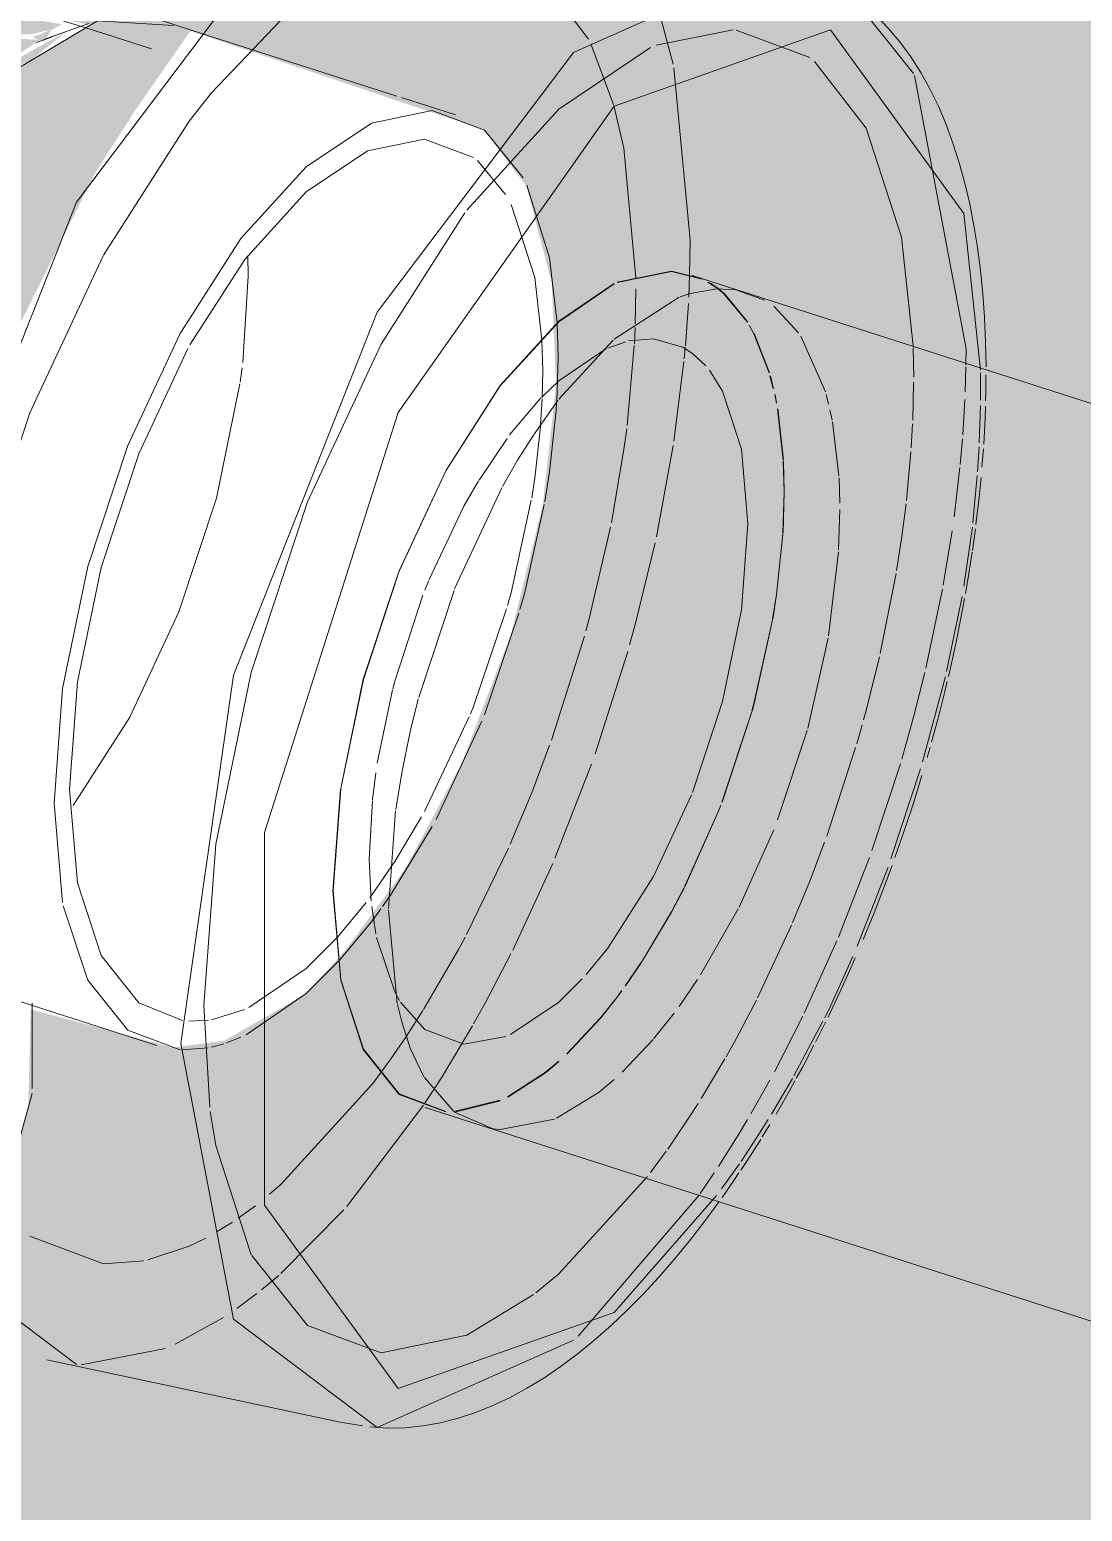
# Model space of a CAD drawing. Header units: metres. Extents: x 1.1 to 88.1, y -3.7 to 23.8.
# Drawn here: x 84.1456 to 84.1915, y 11.6164 to 11.681 of the extents above; entities that cross this region are included whole.
import ezdxf

# ---------------------------------------------------------------- set-up
doc = ezdxf.new("R2010")
doc.units = ezdxf.units.M
doc.layers.add('A-FLOR', color=7, linetype='Continuous', lineweight=9, true_color=0x007f00)
doc.layers.add('P-PIPE', color=7, linetype='Continuous', lineweight=5)
doc.layers.add('P-SANR-FIXT', color=7, linetype='Continuous', lineweight=5)

# ---------------------------------------------------------------- blocks, each defined once
blk = doc.blocks.new('USO_ESG_Sifão de Uso Geral - Sifão para lavatório-4012786-3D_DT_02')
at = {"layer": 'P-SANR-FIXT', "color": 253, "true_color": 0xa6a6a6}
for p, q in [((-2.744108, 11.680591), (-2.746269, 11.683432)), ((-2.732657, 11.682501), (-2.729937, 11.679094)), ((-2.757512, 11.681423), (-2.760538, 11.678254)), ((-2.743011, 11.677736), (-2.744007, 11.680388)), ((-2.741154, 11.680324), (-2.737798, 11.680992)), ((-2.737668, 11.680985), (-2.734462, 11.679787)), ((-2.745406, 11.66829), (-2.742981, 11.669938)), ((-2.739674, 11.669501), (-2.740109, 11.669352)), ((-2.737711, 11.669665), (-2.738504, 11.669707)), ((-2.737187, 11.668263), (-2.738187, 11.669479)), ((-2.738158, 11.669479), (-2.737159, 11.668249)), ((-2.740156, 11.669334), (-2.742984, 11.667512)), ((-2.734944, 11.66779), (-2.736027, 11.668942)), ((-2.743031, 11.66747), (-2.745393, 11.66489)), ((-2.742105, 11.667302), (-2.742071, 11.668012)), ((-2.736886, 11.667761), (-2.736215, 11.666041)), ((-2.733777, 11.665209), (-2.734842, 11.667639)), ((-2.74327, 11.667121), (-2.742483, 11.667401)), ((-2.742422, 11.663747), (-2.742108, 11.667233)), ((-2.739569, 11.666891), (-2.738988, 11.666346)), ((-2.727011, 11.666042), (-2.727012, 11.664857)), ((-2.745439, 11.66483), (-2.746507, 11.663325)), ((-2.727016, 11.664621), (-2.727069, 11.662991)), ((-2.747195, 11.662234), (-2.747851, 11.661093)), ((-2.747887, 11.661028), (-2.749941, 11.65663)), ((-2.749969, 11.656559), (-2.751509, 11.651886)), ((-2.74572, 11.650034), (-2.744285, 11.65456)), ((-2.751529, 11.651813), (-2.751876, 11.650414)), ((-2.752249, 11.648607), (-2.752505, 11.647014)), ((-2.754903, 11.647901), (-2.755234, 11.643457)), ((-2.752515, 11.646943), (-2.752823, 11.642681)), ((-2.749423, 11.641555), (-2.747597, 11.645321)), ((-2.752822, 11.642618), (-2.75244, 11.638553)), ((-2.760619, 11.634027), (-2.760883, 11.638458)), ((-2.752431, 11.638511), (-2.752249, 11.637748)), ((-2.752046, 11.637127), (-2.751326, 11.638245)), ((-2.751876, 11.636601), (-2.751279, 11.635358)), ((-2.75126, 11.635326), (-2.749962, 11.633826)), ((-2.747638, 11.63448), (-2.746001, 11.635537)), ((-2.745983, 11.635534), (-2.747621, 11.634471)), ((-2.745506, 11.633546), (-2.743643, 11.634692)), ((-2.749975, 11.633838), (-2.74795, 11.634332)), ((-2.747953, 11.634313), (-2.749938, 11.63382)), ((-2.747956, 11.633052), (-2.745589, 11.63351)), ((-2.748268, 11.633088), (-2.747966, 11.633052)), ((-2.736646, 11.632891), (-2.737457, 11.631668)), ((-2.737529, 11.631562), (-2.738309, 11.630465)), ((-2.758006, 11.630232), (-2.757512, 11.630653)), ((-2.739289, 11.630187), (-2.744558, 11.624055)), ((-2.759379, 11.629189), (-2.75863, 11.629733)), ((-2.760319, 11.628591), (-2.75963, 11.62902)), ((-2.756352, 11.62452), (-2.758788, 11.627558)), ((-2.760023, 11.624855), (-2.762128, 11.623697)), ((-2.744758, 11.623876), (-2.753315, 11.620065)), ((-2.762553, 11.623517), (-2.766227, 11.622804))]:
    blk.add_line(p, q, dxfattribs=at)
at = {"layer": 'P-SANR-FIXT', "color": 254, "true_color": 0xdfdfdf}
for p, q in [((-2.741036, 11.681818), (-2.740416, 11.679503)), ((-2.742065, 11.668181), (-2.742035, 11.669698)), ((-2.739752, 11.669069), (-2.739881, 11.667225)), ((-2.739995, 11.667165), (-2.739569, 11.666891)), ((-2.739886, 11.667161), (-2.739933, 11.666649)), ((-2.729951, 11.667128), (-2.729929, 11.665848)), ((-2.739945, 11.666531), (-2.74038, 11.663067)), ((-2.727651, 11.666299), (-2.727681, 11.665214)), ((-2.736048, 11.665356), (-2.736193, 11.665917)), ((-2.736177, 11.665911), (-2.736033, 11.665349)), ((-2.72993, 11.665634), (-2.729972, 11.663973)), ((-2.747543, 11.66334), (-2.746177, 11.664951)), ((-2.735913, 11.664725), (-2.735988, 11.665094)), ((-2.735974, 11.665086), (-2.735903, 11.664739)), ((-2.733636, 11.664678), (-2.733744, 11.665093)), ((-2.727695, 11.664882), (-2.727788, 11.663337)), ((-2.735616, 11.662234), (-2.735868, 11.66448)), ((-2.735856, 11.664478), (-2.735605, 11.66223)), ((-2.733483, 11.663972), (-2.733578, 11.664429)), ((-2.733189, 11.66155), (-2.733471, 11.663909)), ((-2.748876, 11.661367), (-2.747657, 11.663187)), ((-2.740409, 11.662875), (-2.741146, 11.658892)), ((-2.727078, 11.662822), (-2.727145, 11.661722)), ((-2.726892, 11.662729), (-2.726952, 11.661935)), ((-2.735578, 11.66085), (-2.735614, 11.662198)), ((-2.733147, 11.660357), (-2.733183, 11.661459)), ((-2.727156, 11.661574), (-2.727349, 11.659503)), ((-2.735636, 11.659052), (-2.735578, 11.66085)), ((-2.733201, 11.658326), (-2.733146, 11.660081)), ((-2.727371, 11.659316), (-2.727736, 11.656742)), ((-2.72724, 11.659244), (-2.72737, 11.658297)), ((-2.733643, 11.654578), (-2.733206, 11.658242)), ((-2.751243, 11.656562), (-2.751081, 11.656964)), ((-2.727815, 11.656288), (-2.728496, 11.653023)), ((-2.742396, 11.653888), (-2.743813, 11.649429)), ((-2.734547, 11.65054), (-2.733659, 11.654482)), ((-2.728547, 11.652811), (-2.729544, 11.649092)), ((-2.753316, 11.649025), (-2.752652, 11.652225)), ((-2.738291, 11.647331), (-2.736992, 11.65127)), ((-2.736983, 11.651267), (-2.738282, 11.647328)), ((-2.735859, 11.646553), (-2.734572, 11.650452)), ((-2.729213, 11.649709), (-2.72934, 11.649273)), ((-2.743968, 11.64899), (-2.745569, 11.644881)), ((-2.729637, 11.648778), (-2.730921, 11.64485)), ((-2.753524, 11.647427), (-2.753379, 11.648602)), ((-2.753661, 11.644849), (-2.753528, 11.647387)), ((-2.737541, 11.642749), (-2.736027, 11.646121)), ((-2.753579, 11.643017), (-2.753661, 11.644849)), ((-2.745667, 11.644649), (-2.74741, 11.640868)), ((-2.731047, 11.644497), (-2.732387, 11.641053)), ((-2.753379, 11.641594), (-2.753555, 11.642782)), ((-2.739219, 11.639799), (-2.737578, 11.642677)), ((-2.742502, 11.639324), (-2.741784, 11.640374)), ((-2.741774, 11.64037), (-2.742492, 11.63932)), ((-2.732477, 11.640541), (-2.732624, 11.640199)), ((-2.740154, 11.638425), (-2.739347, 11.6396)), ((-2.74505, 11.636359), (-2.743597, 11.63791)), ((-2.743585, 11.637906), (-2.745038, 11.636354)), ((-2.741253, 11.637022), (-2.740373, 11.638128)), ((-2.733883, 11.63778), (-2.735147, 11.635391)), ((-2.733772, 11.637739), (-2.734208, 11.636866)), ((-2.752756, 11.636091), (-2.752046, 11.637127)), ((-2.749164, 11.637573), (-2.750521, 11.635313)), ((-2.742637, 11.635556), (-2.741288, 11.636981)), ((-2.753144, 11.63555), (-2.752761, 11.636083)), ((-2.746001, 11.635537), (-2.745406, 11.636033)), ((-2.745406, 11.636016), (-2.745983, 11.635534)), ((-2.750536, 11.635288), (-2.750738, 11.634972)), ((-2.743643, 11.634692), (-2.742984, 11.635239)), ((-2.735207, 11.635284), (-2.736121, 11.63373)), ((-2.751299, 11.634115), (-2.754641, 11.629707)), ((-2.739769, 11.633503), (-2.74065, 11.632206)), ((-2.736266, 11.633494), (-2.736646, 11.632891)), ((-2.736204, 11.633273), (-2.736529, 11.632734)), ((-2.737587, 11.632805), (-2.738444, 11.631442)), ((-2.740714, 11.632116), (-2.7414, 11.631177)), ((-2.738624, 11.631169), (-2.739231, 11.630271)), ((-2.754771, 11.629558), (-2.757512, 11.626785)), ((-2.757611, 11.626697), (-2.758367, 11.626062)), ((-2.758568, 11.625902), (-2.759432, 11.625256))]:
    blk.add_line(p, q, dxfattribs=at)
at = {"layer": 'P-SANR-FIXT', "color": 7, "true_color": 0xf3f3f3}
for p, q in [((-2.7397, 11.670301), (-2.739738, 11.669344)), ((-2.729979, 11.663824), (-2.730038, 11.662776)), ((-2.7278, 11.663171), (-2.727898, 11.662049)), ((-2.73005, 11.662599), (-2.730244, 11.660475)), ((-2.727912, 11.661909), (-2.728164, 11.659766)), ((-2.73026, 11.660338), (-2.730457, 11.658811)), ((-2.728249, 11.659156), (-2.728637, 11.656789)), ((-2.730457, 11.658811), (-2.730671, 11.657429)), ((-2.730695, 11.65729), (-2.731387, 11.65381)), ((-2.728671, 11.656605), (-2.729395, 11.653174)), ((-2.729441, 11.652979), (-2.729937, 11.651025)), ((-2.732173, 11.650698), (-2.732408, 11.649875)), ((-2.729937, 11.651025), (-2.73045, 11.649204)), ((-2.732459, 11.649703), (-2.733721, 11.64585)), ((-2.73051, 11.649004), (-2.731747, 11.645224)), ((-2.731861, 11.644908), (-2.73321, 11.641448)), ((-2.73526, 11.641964), (-2.736736, 11.638798)), ((-2.73328, 11.641282), (-2.734701, 11.638134)), ((-2.734767, 11.637997), (-2.736001, 11.635577)), ((-2.738158, 11.636138), (-2.73919, 11.634409)), ((-2.736201, 11.635208), (-2.737026, 11.633747)), ((-2.750738, 11.634972), (-2.751252, 11.634186)), ((-2.739325, 11.634193), (-2.739769, 11.633503)), ((-2.737175, 11.633491), (-2.737587, 11.632805))]:
    blk.add_line(p, q, dxfattribs=at)
at = {"layer": 'P-SANR-FIXT'}
for p, q in [((-2.576078, 11.617817), (-2.739585, 11.670292)), ((-2.738504, 11.669707), (-2.739674, 11.669501)), ((-2.736435, 11.669213), (-2.737638, 11.669653)), ((-2.746507, 11.663325), (-2.747195, 11.662234)), ((-2.751876, 11.650414), (-2.752249, 11.648607)), ((-2.752249, 11.637748), (-2.751876, 11.636601)), ((-2.751228, 11.634014), (-2.587721, 11.581539)), ((-2.749941, 11.633809), (-2.748268, 11.633088)), ((-2.738519, 11.630181), (-2.742984, 11.625079))]:
    blk.add_line(p, q, dxfattribs=at)
for points in [[(-2.76643, 11.622813, 0), (-2.772958, 11.627744, 0), (-2.775347, 11.640256, 0), (-2.772958, 11.656997, 0), (-2.76643, 11.673481, 0), (-2.757512, 11.685291, 0)], [(-2.744758, 11.680014, 0), (-2.736201, 11.683825, 0), (-2.732657, 11.682501, 0)], [(-2.733446, 11.683018, 0), (-2.73279, 11.682611, 0), (-2.732169, 11.682149, 0), (-2.731585, 11.681635, 0), (-2.731039, 11.681073, 0), (-2.73053, 11.680468, 0), (-2.730058, 11.679822, 0), (-2.729623, 11.679137, 0), (-2.729222, 11.678416, 0), (-2.728854, 11.677661, 0), (-2.728519, 11.676872, 0), (-2.728216, 11.676051, 0), (-2.727943, 11.6752, 0), (-2.7277, 11.674318, 0), (-2.727486, 11.673407, 0), (-2.727301, 11.672467, 0), (-2.727144, 11.671501, 0), (-2.727015, 11.670509, 0), (-2.726914, 11.669491, 0), (-2.72684, 11.66845, 0), (-2.726794, 11.667386, 0), (-2.726775, 11.6663, 0)], [(-2.742984, 11.677673, 0), (-2.73356, 11.680989, 0), (-2.727736, 11.672995, 0), (-2.727012, 11.666164, 0)], [(-2.753315, 11.620065, 0), (-2.759579, 11.624796, 0), (-2.761872, 11.636802, 0), (-2.759579, 11.652865, 0), (-2.753315, 11.668682, 0), (-2.744758, 11.680014, 0)], [(-2.742984, 11.625079, 0), (-2.752408, 11.621762, 0), (-2.758232, 11.629757, 0), (-2.758232, 11.646009, 0), (-2.752408, 11.664311, 0), (-2.742984, 11.677673, 0)], [(-2.738402, 11.629923, 0), (-2.738403, 11.629922, 0), (-2.739049, 11.629046, 0), (-2.739705, 11.628204, 0), (-2.740369, 11.627395, 0), (-2.741043, 11.626622, 0), (-2.741724, 11.625885, 0), (-2.742413, 11.625185, 0), (-2.743109, 11.624524, 0), (-2.743451, 11.624216, 0)], [(-2.753641, 11.620093, 0), (-2.752871, 11.620041, 0), (-2.752097, 11.620056, 0), (-2.751323, 11.620134, 0), (-2.750551, 11.620273, 0), (-2.749786, 11.620469, 0), (-2.749026, 11.620721, 0), (-2.748273, 11.621024, 0), (-2.747528, 11.621377, 0), (-2.746789, 11.621777, 0), (-2.746058, 11.622224, 0), (-2.745334, 11.622714, 0), (-2.744616, 11.623248, 0), (-2.743905, 11.623824, 0), (-2.743451, 11.624216, 0)], [(-2.767726, 11.623019, 0), (-2.754929, 11.620293, 0), (-2.753945, 11.620134, 0)]]:
    blk.add_polyline3d(points, dxfattribs=at)
at = {"layer": 'P-SANR-FIXT', "color": 253, "true_color": 0xa6a6a6}
for points in [[(-2.749412, 11.673129, 0), (-2.745406, 11.677538, 0), (-2.7414, 11.680218, 0)], [(-2.734248, 11.679618, 0), (-2.732003, 11.676706, 0), (-2.730457, 11.671952, 0), (-2.729954, 11.667216, 0)], [(-2.729895, 11.679011, 0), (-2.727644, 11.667088, 0), (-2.72765, 11.666392, 0)], [(-2.760541, 11.678252, 0), (-2.761518, 11.677014, 0), (-2.765251, 11.671175, 0)], [(-2.742038, 11.670179, 0), (-2.742562, 11.675837, 0), (-2.742999, 11.677694, 0)], [(-2.760883, 11.638458, 0), (-2.760356, 11.645495, 0), (-2.75881, 11.652985, 0), (-2.75635, 11.660419, 0), (-2.753145, 11.66729, 0), (-2.749499, 11.673013, 0)], [(-2.765265, 11.671148, 0), (-2.768456, 11.664304, 0), (-2.770916, 11.65687, 0), (-2.772462, 11.64938, 0), (-2.772989, 11.642343, 0)], [(-2.739153, 11.670122, 0), (-2.740492, 11.670461, 0), (-2.742863, 11.669974, 0)], [(-2.74286, 11.669993, 0), (-2.740487, 11.670481, 0), (-2.739151, 11.670143, 0)], [(-2.742982, 11.66992, 0), (-2.745406, 11.668273, 0), (-2.74795, 11.665473, 0), (-2.75032, 11.661765, 0), (-2.752356, 11.657402, 0), (-2.753918, 11.652681, 0), (-2.754899, 11.647925, 0)], [(-2.754909, 11.64792, 0), (-2.753927, 11.652682, 0), (-2.752363, 11.657408, 0), (-2.750325, 11.661775, 0), (-2.747953, 11.665487, 0), (-2.745406, 11.66829, 0)], [(-2.736231, 11.666047, 0), (-2.736895, 11.667744, 0), (-2.737101, 11.668121, 0)], [(-2.742358, 11.667432, 0), (-2.741279, 11.66753, 0), (-2.739995, 11.667165, 0)], [(-2.738828, 11.666153, 0), (-2.738258, 11.665248, 0), (-2.737433, 11.662712, 0), (-2.737152, 11.659457, 0)], [(-2.726777, 11.665953, 0), (-2.726782, 11.665195, 0), (-2.726794, 11.664817, 0)], [(-2.726801, 11.664568, 0), (-2.726816, 11.664071, 0), (-2.726877, 11.66293, 0)], [(-2.743105, 11.659516, 0), (-2.742562, 11.662697, 0), (-2.742441, 11.663596, 0)], [(-2.74422, 11.654796, 0), (-2.744108, 11.655206, 0), (-2.743147, 11.659309, 0)], [(-2.737152, 11.659457, 0), (-2.737433, 11.655704, 0), (-2.738258, 11.651709, 0), (-2.739569, 11.647744, 0)], [(-2.747517, 11.645502, 0), (-2.746568, 11.647772, 0), (-2.7458, 11.649809, 0)], [(-2.750325, 11.633825, 0), (-2.752363, 11.634587, 0), (-2.753927, 11.636545, 0), (-2.754909, 11.639567, 0), (-2.755245, 11.643447, 0), (-2.754913, 11.647895, 0)], [(-2.739611, 11.64764, 0), (-2.741279, 11.64408, 0), (-2.74327, 11.640966, 0), (-2.744209, 11.639816, 0)], [(-2.755234, 11.643457, 0), (-2.754899, 11.639581, 0), (-2.753918, 11.636562, 0), (-2.752356, 11.634605, 0), (-2.75032, 11.633845, 0)], [(-2.751295, 11.638294, 0), (-2.749773, 11.640902, 0), (-2.74948, 11.641446, 0)], [(-2.744385, 11.639622, 0), (-2.745406, 11.638614, 0), (-2.747508, 11.6372, 0)], [(-2.747709, 11.637114, 0), (-2.749534, 11.636776, 0), (-2.751243, 11.637415, 0), (-2.752301, 11.638609, 0)], [(-2.757512, 11.630653, 0), (-2.753506, 11.635062, 0), (-2.753144, 11.63555, 0)], [(-2.75881, 11.6276, 0), (-2.760356, 11.632354, 0), (-2.760595, 11.633843, 0)], [(-2.736599, 11.632625, 0), (-2.737143, 11.631767, 0), (-2.737466, 11.631282, 0)], [(-2.741533, 11.631002, 0), (-2.745406, 11.626768, 0), (-2.746404, 11.625939, 0)], [(-2.737545, 11.631163, 0), (-2.737767, 11.630829, 0), (-2.738285, 11.63009, 0)], [(-2.768456, 11.628404, 0), (-2.765251, 11.627206, 0), (-2.763488, 11.627336, 0)], [(-2.763321, 11.627371, 0), (-2.761518, 11.627973, 0), (-2.760795, 11.628326, 0)], [(-2.746502, 11.625863, 0), (-2.749412, 11.624088, 0), (-2.753145, 11.623321, 0), (-2.75635, 11.624519, 0)]]:
    blk.add_polyline3d(points, dxfattribs=at)
at = {"layer": 'P-SANR-FIXT', "color": 254, "true_color": 0xdfdfdf}
for points in [[(-2.740381, 11.679335, 0), (-2.739677, 11.67182, 0), (-2.7397, 11.670301, 0)], [(-2.738187, 11.669479, 0), (-2.738457, 11.669701, 0), (-2.738908, 11.669996, 0)], [(-2.738794, 11.669953, 0), (-2.738449, 11.669719, 0), (-2.738158, 11.669479, 0)], [(-2.746142, 11.664987, 0), (-2.745406, 11.665692, 0), (-2.743352, 11.667084, 0)], [(-2.735603, 11.662193, 0), (-2.735568, 11.660859, 0), (-2.735626, 11.659049, 0)], [(-2.751065, 11.657002, 0), (-2.749534, 11.660226, 0), (-2.7489, 11.661328, 0)], [(-2.726993, 11.661477, 0), (-2.727077, 11.660603, 0), (-2.727214, 11.659433, 0)], [(-2.741203, 11.658629, 0), (-2.742066, 11.655079, 0), (-2.742313, 11.654181, 0)], [(-2.736083, 11.655303, 0), (-2.735913, 11.656381, 0), (-2.735638, 11.659019, 0)], [(-2.735629, 11.659016, 0), (-2.735903, 11.656386, 0), (-2.736074, 11.6553, 0)], [(-2.72738, 11.658226, 0), (-2.727569, 11.657023, 0), (-2.727676, 11.656416, 0)], [(-2.752643, 11.652263, 0), (-2.752555, 11.652597, 0), (-2.751328, 11.656344, 0)], [(-2.727714, 11.656206, 0), (-2.727783, 11.655812, 0), (-2.72802, 11.654608, 0)], [(-2.736983, 11.651301, 0), (-2.736895, 11.651625, 0), (-2.736089, 11.655271, 0)], [(-2.73608, 11.655268, 0), (-2.736886, 11.651624, 0), (-2.736975, 11.651298, 0)], [(-2.728022, 11.654596, 0), (-2.728284, 11.653376, 0), (-2.728417, 11.652811, 0)], [(-2.728468, 11.652592, 0), (-2.728571, 11.652154, 0), (-2.72888, 11.650931, 0), (-2.729146, 11.649953, 0)], [(-2.729567, 11.648491, 0), (-2.729943, 11.647278, 0), (-2.730341, 11.646071, 0), (-2.730745, 11.644912, 0)], [(-2.739932, 11.643609, 0), (-2.738457, 11.646904, 0), (-2.738343, 11.647195, 0)], [(-2.738334, 11.647192, 0), (-2.738449, 11.646899, 0), (-2.739923, 11.643606, 0)], [(-2.730872, 11.644566, 0), (-2.731197, 11.643685, 0), (-2.731654, 11.642508, 0), (-2.73213, 11.641346, 0)], [(-2.741769, 11.640396, 0), (-2.740492, 11.642541, 0), (-2.739945, 11.643583, 0)], [(-2.739936, 11.64358, 0), (-2.740487, 11.642531, 0), (-2.741759, 11.640393, 0)], [(-2.752343, 11.638677, 0), (-2.752555, 11.639058, 0), (-2.753347, 11.64143, 0)], [(-2.747485, 11.640718, 0), (-2.748594, 11.638595, 0), (-2.749117, 11.637657, 0)], [(-2.732579, 11.640601, 0), (-2.73356, 11.63844, 0), (-2.733809, 11.637931, 0)], [(-2.732643, 11.640158, 0), (-2.733136, 11.639068, 0), (-2.733664, 11.637957, 0)], [(-2.743581, 11.637929, 0), (-2.742863, 11.638833, 0), (-2.742661, 11.639104, 0)], [(-2.742651, 11.6391, 0), (-2.74286, 11.638819, 0), (-2.743569, 11.637926, 0)], [(-2.734278, 11.636731, 0), (-2.734767, 11.635796, 0), (-2.735045, 11.635289, 0)], [(-2.735108, 11.635174, 0), (-2.735341, 11.63475, 0), (-2.735929, 11.633729, 0)]]:
    blk.add_polyline3d(points, dxfattribs=at)
at = {"layer": 'P-SANR-FIXT', "color": 7, "true_color": 0xf3f3f3}
for points in [[(-2.73142, 11.653663, 0), (-2.732003, 11.651321, 0), (-2.732114, 11.650911, 0)], [(-2.733816, 11.645588, 0), (-2.734462, 11.643887, 0), (-2.735206, 11.642088, 0)], [(-2.736788, 11.638696, 0), (-2.737668, 11.637016, 0), (-2.73811, 11.636222, 0)]]:
    blk.add_polyline3d(points, dxfattribs=at)
blk = doc.blocks.new('Joelho 45_90 - Serie Normal - Esgoto - MEP - Tigre - Standard-3946279-3D_DT_02')
at = {"layer": 'P-PIPE', "true_color": 0xf5ebeb}
h = blk.add_hatch(color=7, dxfattribs=at)
h.paths.add_polyline_path([(-2.796501, 11.676633), (-2.791506, 11.679109), (-2.790428, 11.680053), (-2.793445, 11.678557), (-2.796434, 11.676675)])
h.paths.add_polyline_path([(-2.771666, 11.678823), (-2.769636, 11.68061), (-2.769405, 11.680806), (-2.768404, 11.680806), (-2.767524, 11.680999), (-2.767048, 11.681235), (-2.77462, 11.682524), (-2.7792, 11.682024), (-2.780756, 11.680559), (-2.771699, 11.67883)])
h.paths.add_polyline_path([(-2.789227, 11.679811), (-2.784451, 11.680473), (-2.78429, 11.680559), (-2.781632, 11.682148), (-2.783931, 11.68199), (-2.786905, 11.681137), (-2.789223, 11.679813)])
h.paths.add_polyline_path([(-2.774534, 11.681675), (-2.776884, 11.682025), (-2.776884, 11.682116), (-2.773454, 11.681926), (-2.773551, 11.68169), (-2.774531, 11.681681)])
for points in [[(-2.763904, 11.677432), (-2.761462, 11.680943), (-2.762205, 11.681188), (-2.765511, 11.681392), (-2.769267, 11.679154), (-2.76437, 11.677582)], [(-2.77098, 11.678604), (-2.768426, 11.679655), (-2.766871, 11.680911), (-2.768253, 11.680152), (-2.770593, 11.678823)], [(-2.77098, 11.678604), (-2.76801, 11.680558), (-2.768995, 11.68061), (-2.769544, 11.679903), (-2.770737, 11.678823)], [(-2.77531, 11.640752), (-2.774315, 11.650421), (-2.772231, 11.659193), (-2.769102, 11.667753), (-2.765623, 11.674743), (-2.763904, 11.677432), (-2.769267, 11.679154), (-2.773277, 11.674279), (-2.776563, 11.668026), (-2.779057, 11.660248), (-2.780088, 11.653909), (-2.779948, 11.647916), (-2.778487, 11.643381), (-2.775776, 11.640899), (-2.775347, 11.640764)]]:
    blk.add_hatch(color=7, dxfattribs=at).paths.add_polyline_path(points)
h = blk.add_hatch(color=7, dxfattribs=at)
h.paths.add_polyline_path([(-2.77098, 11.678604), (-2.769521, 11.680309), (-2.770682, 11.679553), (-2.771666, 11.678823), (-2.771187, 11.67867)])
h.paths.add_polyline_path([(-2.767808, 11.680493), (-2.767524, 11.680999), (-2.768355, 11.680668), (-2.767936, 11.680534)])
at = {"layer": 'P-PIPE'}
for p, q in [((-2.765883, 11.681272), (-2.767802, 11.680593)), ((-2.761425, 11.680984), (-2.762758, 11.681411)), ((-2.767451, 11.680706), (-2.768178, 11.680447)), ((-2.763155, 11.680173), (-2.765554, 11.680943)), ((-2.764869, 11.680723), (-2.765554, 11.680943))]:
    blk.add_line(p, q, dxfattribs=at)
at = {"layer": 'P-PIPE', "color": 253, "true_color": 0xa6a6a6}
for p, q in [((-2.752459, 11.678106), (-2.761425, 11.680984)), ((-2.749908, 11.677287), (-2.752256, 11.678041)), ((-2.74895, 11.675293), (-2.747726, 11.673816)), ((-2.759209, 11.666257), (-2.75929, 11.66564)), ((-2.75929, 11.66564), (-2.759209, 11.666252)), ((-2.748647, 11.651137), (-2.747137, 11.655567)), ((-2.749302, 11.651046), (-2.751258, 11.646915)), ((-2.750752, 11.646575), (-2.748758, 11.650859)), ((-2.752714, 11.643316), (-2.750923, 11.646259)), ((-2.751386, 11.646684), (-2.752552, 11.644737)), ((-2.755048, 11.641446), (-2.756417, 11.640083)), ((-2.775314, 11.640701), (-2.762926, 11.636725)), ((-2.756417, 11.638983), (-2.75496, 11.640434)), ((-2.756417, 11.640083), (-2.758914, 11.638377)), ((-2.768355, 11.634842), (-2.768355, 11.638563)), ((-2.759025, 11.63719), (-2.756417, 11.638983)), ((-2.760669, 11.637826), (-2.761537, 11.637783)), ((-2.759102, 11.63829), (-2.760547, 11.637845)), ((-2.7618, 11.63653), (-2.760683, 11.636624)), ((-2.760548, 11.636652), (-2.759999, 11.636799)), ((-2.759888, 11.636835), (-2.759261, 11.63708)), ((-2.768359, 11.634632), (-2.769138, 11.631793))]:
    blk.add_line(p, q, dxfattribs=at)
at = {"layer": 'P-PIPE', "color": 254, "true_color": 0xdfdfdf}
for p, q in [((-2.746133, 11.667466), (-2.746099, 11.666136)), ((-2.746099, 11.666136), (-2.746124, 11.66496)), ((-2.746126, 11.664914), (-2.746212, 11.663555)), ((-2.745516, 11.664397), (-2.745495, 11.664711)), ((-2.752552, 11.644737), (-2.753643, 11.643161)), ((-2.753799, 11.642954), (-2.755048, 11.641446)), ((-2.753089, 11.642775), (-2.752714, 11.643316))]:
    blk.add_line(p, q, dxfattribs=at)
at = {"layer": 'P-PIPE'}
for points in [[(-2.765554, 11.680943, 0), (-2.766967, 11.681369, 0), (-2.768404, 11.681745, 0), (-2.769862, 11.682068, 0), (-2.771342, 11.682337, 0), (-2.772843, 11.682549, 0), (-2.774362, 11.682701, 0), (-2.7759, 11.68279, 0), (-2.777453, 11.682814, 0), (-2.779019, 11.682769, 0), (-2.780596, 11.682653, 0), (-2.78218, 11.682462, 0), (-2.783769, 11.682194, 0), (-2.785357, 11.681847, 0), (-2.786939, 11.681418, 0), (-2.788511, 11.680905, 0), (-2.790067, 11.680307, 0), (-2.7916, 11.679623, 0), (-2.793104, 11.678855, 0), (-2.794572, 11.678002, 0), (-2.795997, 11.677067, 0), (-2.797372, 11.676052, 0), (-2.798692, 11.674961, 0), (-2.798835, 11.674835, 0)], [(-2.765554, 11.680943, 0), (-2.766967, 11.681369, 0), (-2.768404, 11.681745, 0), (-2.769862, 11.682068, 0), (-2.771342, 11.682337, 0), (-2.772843, 11.682549, 0), (-2.774362, 11.682701, 0), (-2.7759, 11.68279, 0), (-2.777453, 11.682814, 0), (-2.779019, 11.682769, 0), (-2.780596, 11.682653, 0), (-2.78218, 11.682462, 0), (-2.783769, 11.682194, 0), (-2.785357, 11.681847, 0), (-2.786939, 11.681418, 0), (-2.788511, 11.680905, 0), (-2.790067, 11.680307, 0), (-2.7916, 11.679623, 0), (-2.793104, 11.678855, 0), (-2.794572, 11.678002, 0), (-2.795997, 11.677067, 0), (-2.797372, 11.676052, 0), (-2.798692, 11.674961, 0), (-2.798835, 11.674835, 0)], [(-2.762205, 11.681188, 0), (-2.765511, 11.681392, 0), (-2.769267, 11.679154, 0)]]:
    blk.add_polyline3d(points, dxfattribs=at)
at = {"layer": 'P-PIPE', "color": 253, "true_color": 0xa6a6a6}
for points in [[(-2.746952, 11.674538, 0), (-2.748647, 11.676626, 0), (-2.750923, 11.677477, 0), (-2.753573, 11.676932, 0), (-2.756417, 11.67503, 0)], [(-2.756417, 11.67393, 0), (-2.753747, 11.675716, 0), (-2.751258, 11.676228, 0), (-2.749121, 11.675429, 0)], [(-2.756417, 11.67503, 0), (-2.759261, 11.671899, 0), (-2.761912, 11.667753, 0), (-2.764187, 11.662875, 0), (-2.765934, 11.657597, 0), (-2.767032, 11.652279, 0), (-2.767406, 11.647283, 0), (-2.767032, 11.642949, 0)], [(-2.761483, 11.667267, 0), (-2.759088, 11.67099, 0), (-2.756417, 11.67393, 0)], [(-2.745469, 11.668224, 0), (-2.745803, 11.671063, 0), (-2.746798, 11.67423, 0)], [(-2.747482, 11.673375, 0), (-2.746451, 11.670205, 0), (-2.746133, 11.667466, 0)], [(-2.759181, 11.66649, 0), (-2.758949, 11.67026, 0), (-2.758964, 11.671147, 0)], [(-2.758964, 11.671152, 0), (-2.758949, 11.67026, 0), (-2.75918, 11.666496, 0)], [(-2.761799, 11.637805, 0), (-2.763713, 11.638583, 0), (-2.765353, 11.640637, 0), (-2.766384, 11.643807, 0), (-2.766735, 11.647876, 0), (-2.766384, 11.652567, 0), (-2.765353, 11.657561, 0), (-2.763713, 11.662517, 0), (-2.761576, 11.667097, 0)], [(-2.766569, 11.647183, 0), (-2.764108, 11.651039, 0), (-2.761971, 11.655619, 0), (-2.760331, 11.660575, 0), (-2.7593, 11.665569, 0)], [(-2.7593, 11.665569, 0), (-2.760331, 11.660575, 0), (-2.761971, 11.655619, 0), (-2.764108, 11.651039, 0), (-2.766569, 11.647183, 0)], [(-2.746011, 11.660425, 0), (-2.745803, 11.661734, 0), (-2.745516, 11.664397, 0)], [(-2.746212, 11.663555, 0), (-2.746451, 11.661445, 0), (-2.746582, 11.660598, 0)], [(-2.746599, 11.660492, 0), (-2.747482, 11.656451, 0), (-2.747635, 11.655893, 0)], [(-2.747093, 11.65572, 0), (-2.746901, 11.656415, 0), (-2.746033, 11.660302, 0)], [(-2.747674, 11.655756, 0), (-2.749121, 11.651496, 0), (-2.749249, 11.651176, 0)], [(-2.767003, 11.642801, 0), (-2.765934, 11.639574, 0), (-2.764187, 11.637386, 0), (-2.761912, 11.636536, 0)]]:
    blk.add_polyline3d(points, dxfattribs=at)
at = {"layer": 'P-PIPE', "color": 254, "true_color": 0xdfdfdf}
for points in [[(-2.745491, 11.664775, 0), (-2.745428, 11.66673, 0), (-2.745468, 11.668199, 0)], [(-2.75496, 11.640434, 0), (-2.753573, 11.642113, 0), (-2.753154, 11.642683, 0)]]:
    blk.add_polyline3d(points, dxfattribs=at)

msp = doc.modelspace()

# ---------------------------------------------------------------- hatches: boundary and pattern name
at = {"layer": 'A-FLOR', "true_color": 0xd4d4d4, "transparency": 33554509}
h = msp.add_hatch(color=254, dxfattribs=at)
h.paths.add_polyline_path([(85.039107, 10.816685), (85.044088, 10.821093), (85.044088, 11.209376), (85.024808, 11.202454), (84.994605, 11.19373), (84.972323, 11.18836), (84.944601, 11.183123), (84.916152, 11.179145), (84.887177, 11.176454), (84.857879, 11.175068), (84.828465, 11.174999), (84.799143, 11.176245), (84.77012, 11.1788), (84.741603, 11.182644), (84.713791, 11.187752), (84.686877, 11.194086), (84.661053, 11.201605), (84.636506, 11.210252), (84.613411, 11.219967), (84.591933, 11.230679), (84.572219, 11.242313), (84.554409, 11.254789), (84.538627, 11.268018), (84.524986, 11.281905), (84.514538, 11.295142), (84.37593, 11.176673), (84.375077, 11.174943), (84.368028, 11.168541), (84.364938, 11.166055), (84.351544, 11.159521), (84.345269, 11.157705), (84.338093, 11.155965), (84.336732, 11.154958), (84.322236, 11.153326), (84.320894, 11.154379), (84.304596, 11.152424), (84.221657, 11.079033), (84.770318, 10.902949)])
h.paths.add_polyline_path([(83.882634, 11.187837), (83.970716, 11.265778), (83.953954, 11.300387), (83.949569, 11.305213), (83.943012, 11.318373), (83.939156, 11.320856), (83.934986, 11.325205), (83.93033, 11.33433), (83.928581, 11.343409), (83.930913, 11.353513), (83.931154, 11.353902), (83.93098, 11.355929), (83.931782, 11.362398), (83.93257, 11.365887), (83.93574, 11.373291), (83.940113, 11.378957), (83.940403, 11.379248), (83.940847, 11.380657), (83.94489, 11.386146), (83.947302, 11.388297), (83.947829, 11.391361), (83.950937, 11.39726), (83.958518, 11.40432), (83.96586, 11.408078), (83.974457, 11.408593), (84.092115, 11.508846), (84.091959, 11.678785), (84.090438, 11.680475), (84.089105, 11.681354), (84.085489, 11.68725), (84.085116, 11.698381), (84.086359, 11.702783), (84.090356, 11.707303), (84.090726, 11.720447), (84.091898, 11.72223), (84.091818, 11.722602), (84.090613, 11.724591), (84.087566, 11.727062), (84.084967, 11.728115), (84.083519, 11.728262), (84.083442, 11.728225), (84.079111, 11.727062), (84.075311, 11.724915), (84.069424, 11.725567), (84.060744, 11.728638), (84.057971, 11.732339), (84.057132, 11.734631), (84.053296, 11.735723), (84.053296, 11.717128), (84.053929, 11.716672), (84.056964, 11.712554), (84.057895, 11.708158), (84.05731, 11.696675), (84.052796, 11.690848), (84.052239, 11.690415), (84.050601, 11.688412), (84.050291, 11.681941), (84.048064, 11.672614), (84.042559, 11.660495), (84.036343, 11.652198), (84.027435, 11.644503), (84.022781, 11.641835), (84.019226, 11.63984), (84.008214, 11.636191), (83.994861, 11.634851), (83.985316, 11.635642), (83.976199, 11.637742), (83.974712, 11.63697), (83.970099, 11.637363), (83.959442, 11.64059), (83.956406, 11.638566), (83.952397, 11.637756), (83.941449, 11.64105), (83.937601, 11.64532), (83.936664, 11.648007), (83.936064, 11.648318), (83.93387, 11.650588), (83.929151, 11.652342), (83.919981, 11.65628), (83.916947, 11.657956), (83.90466, 11.666411), (83.895706, 11.674205), (83.885467, 11.68725), (83.880343, 11.695435), (83.875803, 11.705846), (83.872599, 11.71588), (83.871174, 11.722603), (83.870377, 11.730806), (83.868547, 11.73407), (83.868228, 11.745513), (83.867217, 11.746244), (83.864166, 11.750384), (83.863228, 11.754808), (83.863891, 11.766329), (83.868228, 11.772008), (83.869276, 11.772858), (83.870224, 11.774016), (83.870204, 11.903795), (83.860168, 11.905146), (83.85005, 11.90771), (83.782827, 11.929284), (83.194494, 11.408685), (83.873173, 11.190873)])
h.paths.add_polyline_path([(84.009429, 11.300034), (84.035127, 11.322774), (84.034736, 11.324621), (84.034736, 11.354112), (84.034103, 11.354569), (84.031068, 11.358686), (84.030137, 11.363082), (84.030722, 11.374566), (84.034736, 11.380087), (84.035793, 11.380825), (84.037062, 11.382613), (84.03829, 11.39126), (84.040515, 11.398359), (84.041388, 11.400174), (84.00656, 11.370498), (84.004931, 11.362355), (83.999334, 11.355041), (83.992737, 11.349779), (83.992201, 11.349542), (83.992617, 11.344951), (83.992057, 11.34142), (83.998491, 11.327415), (83.999215, 11.321444), (84.00176, 11.316109)])
h.paths.add_polyline_path([(84.093205, 11.374165), (84.096671, 11.377232), (84.093346, 11.376909), (84.091406, 11.376961), (84.092937, 11.374582)])
h.paths.add_polyline_path([(84.144385, 11.419453), (84.491689, 11.726772), (84.491689, 11.765873), (84.381204, 11.668355), (84.37545, 11.666186), (84.373621, 11.666007), (84.3662, 11.667379), (84.357885, 11.66985), (84.144385, 11.487934), (84.144385, 11.477294), (84.145238, 11.476623), (84.148723, 11.471209), (84.149099, 11.459764), (84.147795, 11.455301), (84.144385, 11.45121), (84.144385, 11.419725)])
h.paths.add_polyline_path([(84.088988, 11.438288), (84.090432, 11.439251), (84.090408, 11.441942), (84.086878, 11.438934), (84.087604, 11.438834), (84.088803, 11.438362)])
h.paths.add_polyline_path([(84.144385, 11.553384), (84.302256, 11.6879), (84.138514, 11.740166), (84.140902, 11.731863), (84.141758, 11.72685), (84.142124, 11.72234), (84.143782, 11.719765), (84.144106, 11.707046), (84.145114, 11.706318), (84.148168, 11.702175), (84.149105, 11.697751), (84.148517, 11.686334), (84.14524, 11.681798), (84.148088, 11.681234), (84.149011, 11.681362), (84.152696, 11.680906), (84.165397, 11.676626), (84.167224, 11.67419), (84.168335, 11.669974), (84.168521, 11.665473), (84.167941, 11.66028), (84.166562, 11.65466), (84.164415, 11.649032), (84.16197, 11.644459), (84.15937, 11.640902), (84.157627, 11.638983), (84.154069, 11.636933), (84.151838, 11.636628), (84.145622, 11.638296), (84.145514, 11.634024), (84.144858, 11.631702), (84.144385, 11.631125), (84.144385, 11.553487)])
h.paths.add_polyline_path([(83.996731, 11.684903), (83.999874, 11.68725), (84.0005, 11.689849), (83.99923, 11.691092), (83.998269, 11.691726), (83.994686, 11.697294), (83.994306, 11.708784), (83.995541, 11.713158), (83.998905, 11.717244), (83.998905, 11.747155), (83.999962, 11.750897), (84.001205, 11.752416), (84.001824, 11.757366), (84.002835, 11.76234), (84.005108, 11.76872), (84.00724, 11.772691), (84.011104, 11.778012), (84.011943, 11.779062), (84.018191, 11.784425), (84.023861, 11.787737), (84.026183, 11.788741), (84.032439, 11.790633), (84.040274, 11.791485), (84.045958, 11.791356), (84.049985, 11.790807), (84.056264, 11.789453), (84.057139, 11.789972), (84.06216, 11.78945), (84.073141, 11.786003), (84.076302, 11.78811), (84.080311, 11.788919), (84.091262, 11.785625), (84.095021, 11.781658), (84.096078, 11.778656), (84.096859, 11.778092), (84.098803, 11.775878), (84.105901, 11.773563), (84.114412, 11.769239), (84.121186, 11.764089), (84.126033, 11.759707), (84.124509, 11.772866), (84.123421, 11.782794), (84.122106, 11.796248), (84.117259, 11.798223), (84.114603, 11.799735), (84.110917, 11.802272), (84.108336, 11.805461), (84.1066, 11.80865), (84.105665, 11.813066), (84.105677, 11.846713), (84.107539, 11.852258), (84.108982, 11.855051), (84.113413, 11.859427), (84.28536, 12.011578), (84.195353, 12.040464), (84.195353, 12.226112), (84.080662, 12.124624), (84.080662, 12.062688), (84.080089, 12.056725), (84.076792, 12.050319), (84.072532, 12.045545), (83.928492, 11.918088), (83.921799, 11.9133), (83.920202, 11.912532), (83.920219, 11.773985), (83.921808, 11.772143), (83.923347, 11.771019), (83.926834, 11.765606), (83.927218, 11.754178), (83.925974, 11.749776), (83.921964, 11.744576), (83.921721, 11.733114), (83.920401, 11.731288), (83.92117, 11.727137), (83.923015, 11.721534), (83.929245, 11.711812), (83.935602, 11.705258), (83.942212, 11.700913), (83.948991, 11.698282), (83.949891, 11.698577), (83.952859, 11.699176), (83.957281, 11.70177), (83.962959, 11.701216), (83.971894, 11.698123), (83.974574, 11.694819), (83.9755, 11.69207), (83.988034, 11.688205), (83.99107, 11.685341), (83.995753, 11.684978)])
h.paths.add_polyline_path([(84.368782, 11.770605), (84.389752, 11.789194), (84.38438, 11.791231), (84.376784, 11.792702), (84.370003, 11.793074), (84.361783, 11.792292), (84.355796, 11.79088), (84.349782, 11.788297), (84.345584, 11.785342), (84.34273, 11.781633), (84.342693, 11.780913), (84.343067, 11.780173), (84.347011, 11.776393), (84.355824, 11.772627), (84.365376, 11.770748), (84.368313, 11.770625)])
h.paths.add_polyline_path([(84.195353, 12.252073), (84.195353, 12.294317), (84.160319, 12.263317), (84.192126, 12.253109)])

# ---------------------------------------------------------------- block references
at = {"layer": 'P-PIPE'}
msp.add_blockref('Joelho 45_90 - Serie Normal - Esgoto - MEP - Tigre - Standard-3946279-3D_DT_02', (86.914044, 0), dxfattribs=at)
at = {"layer": 'P-SANR-FIXT', "color": 254, "true_color": 0xdddddd}
msp.add_blockref('USO_ESG_Sifão de Uso Geral - Sifão para lavatório-4012786-3D_DT_02', (86.914044, 0), dxfattribs=at)

doc.saveas('drawing.dxf')
